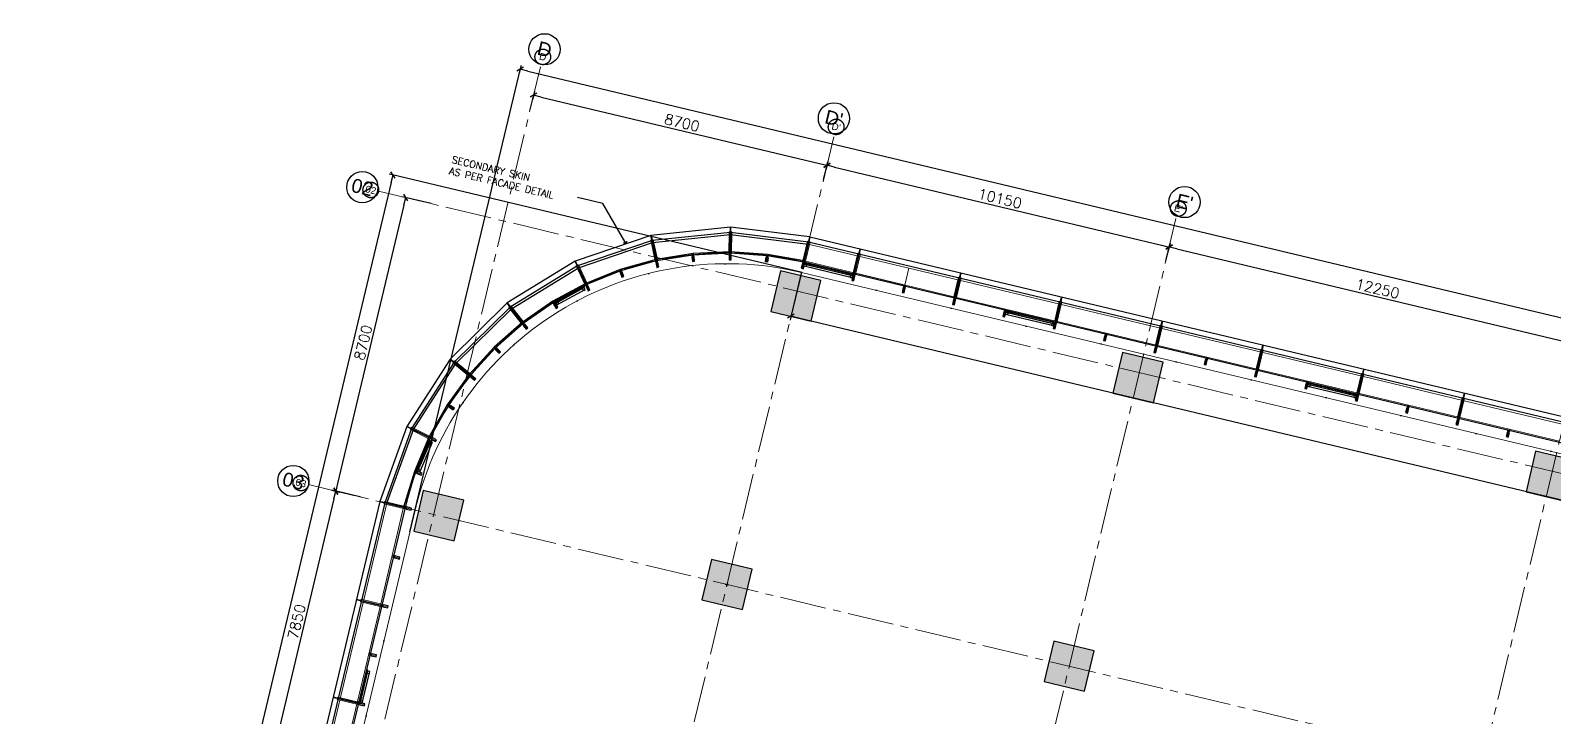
# Model space of a CAD drawing. Header units: millimetres. Extents: x 783817721 to 783927949, y 1443754877 to 1443839643.
# Drawn here: x 783819902 to 783863841, y 1443818891 to 1443838671 of the extents above; entities that cross this region are included whole.
import ezdxf
from ezdxf.enums import TextEntityAlignment as Align

# ---------------------------------------------------------------- set-up
doc = ezdxf.new("R2010")
doc.units = ezdxf.units.MM
doc.header["$LTSCALE"] = 700
doc.header["$PDMODE"] = 32
doc.header["$PDSIZE"] = 0.35
for name, pattern in [('CENTER2', [28.575, 19.05, -3.175, 3.175, -3.175]), ('DOT2', [3.175, 0, -3.175]), ('HIDDEN', [9.525, 6.35, -3.175]), ('HIDDEN2', [0.1875, 0.125, -0.0625]), ('x-1-002 base$0$B0703', [4.6875, 3.125, -1.5625])]:
    doc.linetypes.add(name, pattern=pattern)
doc.layers.get('0').update_dxf_attribs({"linetype": 'CONTINUOUS'})
doc.layers.get('Defpoints').update_dxf_attribs({"linetype": 'CONTINUOUS'})
for name, color, linetype, lineweight in [('2-004-Parking Entrance-section base$0$00ANNO-d', 9, 'CONTINUOUS', 5), ('A-GRID', 31, 'CENTER2', 5), ('A-SLAB', 5, 'CONTINUOUS', 9), ('x-1-002 base$0$28STRU-z', 8, 'x-1-002 base$0$B0703', 9), ('x-1-002 base$0$31EXFR', 7, 'CONTINUOUS', 25), ('x-1-002 base$0$31EXFR-a', 6, 'CONTINUOUS', 13)]:
    doc.layers.add(name, color=color, linetype=linetype, lineweight=lineweight)
for name, color, linetype in [('A-COL', 31, 'CONTINUOUS'), ('A-COL-HAT', 250, 'CONTINUOUS'), ('A-DIM-GRID', 3, 'CONTINUOUS'), ('A-GLAZING', 1, 'CONTINUOUS'), ('A-GN', 2, 'CONTINUOUS'), ('A-TAG-RMNAME', 6, 'CONTINUOUS'), ('A-UNS profile', 1, 'CONTINUOUS'), ('A-Wall cutout', 6, 'HIDDEN2'), ('A-Wall Cutout marking', 6, 'HIDDEN'), ('x-1-002 base$0$00DM50', 9, 'CONTINUOUS'), ('x-1-002 base$0$31 EXFR', 7, 'CONTINUOUS')]:
    doc.layers.add(name, color=color, linetype=linetype)
doc.layers.add('x-1-002 base$0$31EXFR-hlp', color=32, linetype='CONTINUOUS', plot=False)
doc.layers.add('x-1-002 base$0$41EXFI-hlp', color=32, linetype='CONTINUOUS', lineweight=18, plot=False)
doc.layers.add('x-1-003 base$0$43FLFI-$', color=32, linetype='CONTINUOUS', lineweight=18, plot=False)
doc.layers.get('A-Wall cutout').off()
doc.styles.add('Arial', font='arial.ttf')
doc.styles.add('ROMANS', font='romans.shx')
doc.dimstyles.new('A-DIM-100', dxfattribs={"dimscale": 100, "dimtxt": 2, "dimasz": 1.5, "dimexe": 0, "dimexo": 0, "dimgap": 0.5, "dimtad": 1, "dimdec": 0, "dimzin": 0, "dimdsep": 46, "dimtxsty": 'ROMANS', "dimblk": 'AR-DIM-ARROW', "dimcen": 0.09, "dimclrd": 3, "dimclre": 8, "dimclrt": 6, "dimadec": 0, "dimazin": 0, "dimtfac": 1, "dimtdec": 0, "dimtofl": 0, "dimtmove": 0, "dimatfit": 3, "dimldrblk": 'AR-LED-ARROW', "dimfxl": 0.18, "dimtolj": 1, "dimtzin": 0, "dimlwd": -1, "dimarcsym": 0})
doc.dimstyles.new('A-DIM-GRID-100', dxfattribs={"dimscale": 100, "dimtxt": 3, "dimasz": 2.25, "dimexe": 0.18, "dimexo": 0, "dimgap": 0.75, "dimtad": 1, "dimdec": 0, "dimzin": 0, "dimdsep": 46, "dimtxsty": 'ROMANS', "dimblk": 'AR-DIM-ARROW', "dimcen": 2, "dimclrd": 256, "dimclre": 8, "dimclrt": 7, "dimaunit": 1, "dimadec": 0, "dimazin": 0, "dimtfac": 1, "dimtdec": 0, "dimtix": 1, "dimtofl": 0, "dimtmove": 2, "dimatfit": 3, "dimldrblk": 'AR-LED-ARROW', "dimfxl": 0.18, "dimtolj": 1, "dimtzin": 0, "dimlwd": -1, "dimlwe": -1, "dimarcsym": 0})

# ---------------------------------------------------------------- blocks, each defined once
blk = doc.blocks.new('TAG-GRID-NO')
blk.add_circle((0, 0), 4.5)
at = {"color": 6, "style": 'Arial'}
blk.add_attdef('AA', text='', height=4, dxfattribs=at).set_placement((0, 0), align=Align.MIDDLE_CENTER)
blk = doc.blocks.new('col-2 -15')
at = {"layer": 'A-COL-HAT', "ltscale": 0.1}
h = blk.add_hatch(color=256, dxfattribs=at)
h.dxf.hatch_style = 1
h.paths.add_polyline_path([(8100, 42750), (9300, 42750), (9300, 43950), (8100, 43950)])
h = blk.add_hatch(color=256, dxfattribs=at)
h.dxf.hatch_style = 1
h.paths.add_polyline_path([(18250, 42750), (19450, 42750), (19450, 43950), (18250, 43950)])
h = blk.add_hatch(color=256, dxfattribs=at)
h.dxf.hatch_style = 1
h.paths.add_polyline_path([(30500, 42750), (31700, 42750), (31700, 43950), (30500, 43950)])
h = blk.add_hatch(color=256, dxfattribs=at)
h.dxf.hatch_style = 1
h.paths.add_polyline_path([(-450, 34200), (750, 34200), (750, 35400), (-450, 35400)])
h = blk.add_hatch(color=256, dxfattribs=at)
h.dxf.hatch_style = 1
h.paths.add_polyline_path([(8100, 34200), (9300, 34200), (9300, 35400), (8100, 35400)])
h = blk.add_hatch(color=256, dxfattribs=at)
h.dxf.hatch_style = 1
h.paths.add_polyline_path([(18250, 34200), (19450, 34200), (19450, 35400), (18250, 35400)])
at = {"layer": 'A-COL', "color": 9, "linetype": 'DOT2'}
blk.add_lwpolyline([(84600, -550), (8700, -550, -0.414214), (-550, 8700), (-550, 34800, -0.414214), (8700, 44050), (84600, 44050, -0.414214), (93850, 34800), (93850, 8700, -0.414214)], format="xyb", close=True, dxfattribs=at)
at = {"layer": 'A-COL', "ltscale": 0.1}
for points in [[(8100, 42750), (9300, 42750), (9300, 43950), (8100, 43950)], [(18250, 42750), (19450, 42750), (19450, 43950), (18250, 43950)], [(30500, 42750), (31700, 42750), (31700, 43950), (30500, 43950)], [(-450, 34200), (750, 34200), (750, 35400), (-450, 35400)], [(8100, 34200), (9300, 34200), (9300, 35400), (8100, 35400)], [(18250, 34200), (19450, 34200), (19450, 35400), (18250, 35400)]]:
    blk.add_lwpolyline(points, close=True, dxfattribs=at)
at = {"layer": 'A-GRID', "color": 1, "ltscale": 0.1}
for p, q in [((0, -5272), (0, 48139)), ((8700, -5272), (8700, 48139)), ((18850, -5272), (18850, 48139)), ((31100, -5272), (31100, 48139)), ((-3711, 43500), (95724, 43500)), ((-3711, 34800), (95724, 34800))]:
    blk.add_line(p, q, dxfattribs=at)
at = {"layer": 'A-GN', "xscale": 100.0000000000001, "yscale": 100.0000000000001, "zscale": 100.0000000000001, "rotation": 359.9999999138098}
for p, values in [((0, 48589), {'AA': 'D'}), ((8582, 48589), {'AA': "D'"}), ((18981, 48589), {'AA': "E'"}), ((-4191, 43500), {'AA': '02'}), ((-4161, 34800), {'AA': '03'})]:
    blk.add_blockref('TAG-GRID-NO', p, dxfattribs=at).add_auto_attribs(values)
blk = doc.blocks.new('Grid -01')
at = {"layer": 'A-Wall Cutout marking', "color": 2, "rotation": 359.9999999055467}
for p, xscale, yscale, zscale, values in [((-8100, 246772), 50, 50, 50, {'AA': 'D'}), ((600, 246772), 50, 50, 50, {'AA': "D'"}), ((10750, 246772), 50, 50, 50, {'AA': "E'"}), ((-12036, 241889, 0), 50.00000000000001, 50.00000000000001, 50.00000000000001, {'AA': '02'}), ((-12036, 233201, 0), 50.00000000000001, 50.00000000000001, 50.00000000000001, {'AA': '03'})]:
    blk.add_blockref('TAG-GRID-NO', p, dxfattribs=dict(at, xscale=xscale, yscale=yscale, zscale=zscale)).add_auto_attribs(values)
blk = doc.blocks.new('AR-DIM-ARROW')
for p, q in [((-1, 0), (0, 0)), ((0, -0.5), (0, 0.5))]:
    blk.add_line(p, q)
at = {"color": 6}
blk.add_line((-0.35, -0.35), (0.35, 0.35), dxfattribs=at)
blk = doc.blocks.new('*D389')
at = {"layer": 'A-DIM-GRID', "color": 8, "transparency": 16777216}
for p, q in [((783834320, 1443836393), (783834422, 1443836819)), ((783842782, 1443834375), (783842884, 1443834801))]:
    blk.add_line(p, q, dxfattribs=at)
at = {"layer": 'A-DIM-GRID', "transparency": 16777216}
blk.add_line((783834636, 1443836750), (783842661, 1443834835), dxfattribs=at)
at = {"layer": 'Defpoints', "color": 0, "transparency": 16777216}
for p in [(783834320, 1443836393, 0), (783842880, 1443834783), (783842782, 1443834375, 0)]:
    blk.add_point(p, dxfattribs=at)
at = {"layer": 'A-DIM-GRID', "transparency": 16777216, "xscale": 225, "yscale": 225, "zscale": 225}
for p, rotation in [((783834417, 1443836802), 166.5826444062369), ((783842880, 1443834783), 346.5826444062369)]:
    blk.add_blockref('AR-DIM-ARROW', p, dxfattribs=dict(at, rotation=rotation))
at = {"layer": 'A-DIM-GRID', "color": 7, "transparency": 16777216, "insert": (783838701, 1443836011), "char_height": 300, "attachment_point": 5, "rotation": 346.5826, "style": 'ROMANS'}
blk.add_mtext('\\A1;8700', dxfattribs=at)
blk = doc.blocks.new('AR-LED-ARROW')
for p, q in [((0, 0), (-1, 0)), ((-0.35, 0.35), (-0.38, 0.33)), ((0, 0), (-0.38, 0.33)), ((0, 0), (-0.38, -0.33)), ((0, 0), (-0.35, 0.35)), ((0, 0), (-0.35, -0.35)), ((-0.35, -0.35), (-0.38, -0.33))]:
    blk.add_line(p, q)
blk = doc.blocks.new('*D390')
at = {"layer": 'A-DIM-GRID', "color": 8, "transparency": 16777216}
for p, q in [((783842782, 1443834375), (783842884, 1443834801)), ((783852659, 1443832035), (783852757, 1443832445))]:
    blk.add_line(p, q, dxfattribs=at)
at = {"layer": 'A-DIM-GRID', "transparency": 16777216}
blk.add_line((783843099, 1443834731), (783852534, 1443832480), dxfattribs=at)
at = {"layer": 'Defpoints', "color": 0, "transparency": 16777216}
for p in [(783842782, 1443834375, 0), (783852753, 1443832428), (783852659, 1443832035, 0)]:
    blk.add_point(p, dxfattribs=at)
at = {"layer": 'A-DIM-GRID', "transparency": 16777216, "xscale": 225, "yscale": 225, "zscale": 225}
for p, rotation in [((783842880, 1443834783), 166.5826444062369), ((783852753, 1443832428), 346.5826444062369)]:
    blk.add_blockref('AR-DIM-ARROW', p, dxfattribs=dict(at, rotation=rotation))
at = {"layer": 'A-DIM-GRID', "color": 7, "transparency": 16777216, "insert": (783847869, 1443833824), "char_height": 300, "attachment_point": 5, "rotation": 346.5826, "style": 'ROMANS'}
blk.add_mtext('\\A1;10150', dxfattribs=at)
blk = doc.blocks.new('*D391')
at = {"layer": 'A-DIM-GRID', "color": 8, "transparency": 16777216}
for p, q in [((783852659, 1443832035), (783852757, 1443832445)), ((783864575, 1443829192), (783864673, 1443829603))]:
    blk.add_line(p, q, dxfattribs=at)
at = {"layer": 'A-DIM-GRID', "transparency": 16777216}
blk.add_line((783852972, 1443832376), (783864450, 1443829638), dxfattribs=at)
at = {"layer": 'Defpoints', "color": 0, "transparency": 16777216}
for p in [(783852659, 1443832035, 0), (783864669, 1443829585), (783864575, 1443829192, 0)]:
    blk.add_point(p, dxfattribs=at)
at = {"layer": 'A-DIM-GRID', "transparency": 16777216, "xscale": 225, "yscale": 225, "zscale": 225}
for p, rotation in [((783852753, 1443832428), 166.5826444062369), ((783864669, 1443829585), 346.5826444062369)]:
    blk.add_blockref('AR-DIM-ARROW', p, dxfattribs=dict(at, rotation=rotation))
at = {"layer": 'A-DIM-GRID', "color": 7, "transparency": 16777216, "insert": (783858763, 1443831226), "char_height": 300, "attachment_point": 5, "rotation": 346.5826, "style": 'ROMANS'}
blk.add_mtext('\\A1;12250', dxfattribs=at)
blk = doc.blocks.new('*D398')
at = {"layer": 'A-DIM-GRID', "transparency": 16777216}
blk.add_line((783830677, 1443833633), (783828762, 1443825609), dxfattribs=at)
at = {"layer": 'A-DIM-GRID', "color": 8, "transparency": 16777216}
for p, q in [((783831460, 1443833678), (783830711, 1443833856)), ((783829441, 1443825215), (783828693, 1443825394))]:
    blk.add_line(p, q, dxfattribs=at)
at = {"layer": 'Defpoints', "color": 0, "transparency": 16777216}
for p in [(783831460, 1443833678, 0), (783828710, 1443825390), (783829441, 1443825215, 0)]:
    blk.add_point(p, dxfattribs=at)
at = {"layer": 'A-DIM-GRID', "transparency": 16777216, "xscale": 225, "yscale": 225, "zscale": 225}
for p, rotation in [((783830729, 1443833852), 76.58263776247342), ((783828710, 1443825390), 256.5826377624734)]:
    blk.add_blockref('AR-DIM-ARROW', p, dxfattribs=dict(at, rotation=rotation))
at = {"layer": 'A-DIM-GRID', "color": 7, "transparency": 16777216, "insert": (783829501, 1443829673), "char_height": 300, "attachment_point": 5, "rotation": 76.5826, "style": 'ROMANS'}
blk.add_mtext('\\A1;8700', dxfattribs=at)
blk = doc.blocks.new('*D399')
at = {"layer": 'A-DIM-GRID', "color": 8, "transparency": 16777216}
for p, q in [((783829441, 1443825215), (783828693, 1443825394)), ((783827620, 1443817580), (783826871, 1443817758))]:
    blk.add_line(p, q, dxfattribs=at)
at = {"layer": 'A-DIM-GRID', "transparency": 16777216}
blk.add_line((783828658, 1443825171), (783826941, 1443817973), dxfattribs=at)
at = {"layer": 'Defpoints', "color": 0, "transparency": 16777216}
for p in [(783829441, 1443825215, 0), (783826889, 1443817754), (783827620, 1443817580, 0)]:
    blk.add_point(p, dxfattribs=at)
at = {"layer": 'A-DIM-GRID', "transparency": 16777216, "xscale": 225, "yscale": 225, "zscale": 225}
for p, rotation in [((783828710, 1443825390), 76.58263776247342), ((783826889, 1443817754), 256.5826377624734)]:
    blk.add_blockref('AR-DIM-ARROW', p, dxfattribs=dict(at, rotation=rotation))
at = {"layer": 'A-DIM-GRID', "color": 7, "transparency": 16777216, "insert": (783827580, 1443821624), "char_height": 300, "attachment_point": 5, "rotation": 76.5826, "style": 'ROMANS'}
blk.add_mtext('\\A1;7850', dxfattribs=at)
blk = doc.blocks.new('x-1-002 base$0$41EXFI_Substucture area_corner')
at = {"layer": 'A-UNS profile', "color": 9}
for points in [[(10300, 0), (10300, 8), (10043, 2292), (9281, 4469), (8054, 6423), (6423, 8054), (4469, 9281), (2292, 10043), (8, 10300), (0, 10300)], [(10150, 0), (9896, 2259), (9145, 4404), (7936, 6328), (6328, 7936), (4404, 9145), (2259, 9896), (0, 10150)]]:
    blk.add_lwpolyline(points, dxfattribs=at)
blk = doc.blocks.new('x-1-002 base$0$41EXFI_Substucture area_full')
at = {"layer": 'A-UNS profile', "color": 9}
for points in [[(73400, 10300), (-2500, 10300)], [(73400, 10150), (-2500, 10150)], [(-12650, 0), (-12650, -26100)], [(-12800, 0), (-12800, -26100)]]:
    blk.add_lwpolyline(points, dxfattribs=at)
at = {"layer": 'A-UNS profile', "color": 9, "rotation": 90}
blk.add_blockref('x-1-002 base$0$41EXFI_Substucture area_corner', (-2500, 0), dxfattribs=at)
blk = doc.blocks.new('x-1-002 base$0$41_UNS_Mullion')
at = {"layer": 'x-1-002 base$0$31EXFR', "color": 8}
for points in [[(-30, -20), (30, -20), (30, 10), (-30, 10)], [(-11, -45), (-30, -45), (-30, -185), (30, -185), (30, -45), (11, -45), (11, -20), (-11, -20)]]:
    blk.add_lwpolyline(points, close=True, dxfattribs=at)
at = {"layer": 'x-1-002 base$0$41EXFI-hlp', "color": 8}
blk.add_lwpolyline([(0, 0), (0, -185)], dxfattribs=at)
blk = doc.blocks.new('x-1-002 base$0$41_UNS_Mullion_OPENABLE_hiden')
at = {"layer": 'x-1-002 base$0$31EXFR', "color": 1}
for points in [[(989, 140), (989, 165), (11, 165), (11, 140)], [(32.5, 75), (32.5, 140), (57.5, 140), (94.5, 140), (94.5, 85), (72.5, 85), (72.5, 75)], [(967.5, 75), (967.5, 140), (32.5, 140), (32.5, 75)], [(967.5, 75), (967.5, 140), (905.5, 140), (905.5, 85), (917.5, 85), (917.5, 75)]]:
    blk.add_lwpolyline(points, close=True, dxfattribs=at)
blk = doc.blocks.new('x-1-002 base$0$grill separation_structure plan')
at = {"layer": 'x-1-002 base$0$28STRU-z'}
for points in [[(-37, 10), (-37, -608), (0, -608), (37, -608), (37, 10)], [(11, -1), (11, -740), (-11, -740), (-11, -1)]]:
    blk.add_lwpolyline(points, dxfattribs=at)
at = {"layer": 'x-1-002 base$0$31EXFR-a'}
blk.add_lwpolyline([(0, 0), (0, -608)], dxfattribs=at)
blk = doc.blocks.new('x-1-002 base$0$28_Stru_Catwalk supporting structure')
at = {"extrusion": (-6.38977e-07, 2.79684e-06, 1), "rotation": 192.8490314007717}
blk.add_blockref('x-1-002 base$0$grill separation_structure plan', (6573, 44120, 0), dxfattribs=at)
for p, rotation in [((8700, 44360), 179.9999999999999), ((10193, 44360), 179.9999999999999), ((13180, 44360), 179.9999999999999), ((16167, 44360), 179.9999999999999), ((19153, 44360), 179.9999999999999), ((22140, 44360), 179.9999999999999), ((25127, 44360), 179.9999999999999), ((28113, 44360), 179.9999999999999), ((-620, 36927), 257.1484322610392), ((-860, 34800), 270), ((-860, 31900), 270), ((-860, 29000), 270)]:
    blk.add_blockref('x-1-002 base$0$grill separation_structure plan', p, dxfattribs=dict(rotation=rotation))
at = {"extrusion": (1.26116e-06, -2.61761e-06, -1), "zscale": -1, "rotation": 154.2924823021256}
blk.add_blockref('x-1-002 base$0$grill separation_structure plan', (-4552, 43413, 0), dxfattribs=at)
at = {"extrusion": (-1.83539e-06, 2.30082e-06, 1), "rotation": 218.566022589771}
blk.add_blockref('x-1-002 base$0$grill separation_structure plan', (2739, 42274, 0), dxfattribs=at)
at = {"extrusion": (-2.33073e-06, 1.85981e-06, 1), "rotation": 231.3783824225877}
blk.add_blockref('x-1-002 base$0$grill separation_structure plan', (1225, 40760, 0), dxfattribs=at)
at = {"extrusion": (-2.72211e-06, 1.31109e-06, 1), "rotation": 244.2679999122714}
blk.add_blockref('x-1-002 base$0$grill separation_structure plan', (87, 38948, 0), dxfattribs=at)
blk = doc.blocks.new('x-1-002 base$0$31_Exfr_Catwalk')
at = {"layer": 'A-UNS profile', "color": 9, "extrusion": (-2.52067e-08, 1.48802e-07, 1), "elevation": 0}
blk.add_lwpolyline([(8700, 44890), (8700, 44390), (7626, 44330), (6566, 44150), (6455, 44637)], close=True, dxfattribs=at)
at = {"layer": 'A-UNS profile', "color": 9, "extrusion": (-5.85224e-08, 1.41198e-07, 1), "elevation": 0}
blk.add_lwpolyline([(6455, 44637), (6566, 44150), (5533, 43852), (4539, 43440), (4322, 43891)], close=True, dxfattribs=at)
at = {"layer": 'A-UNS profile', "color": 9, "extrusion": (-8.97071e-08, 1.26181e-07, 1), "elevation": 0}
blk.add_lwpolyline([(4322, 43891), (4539, 43440), (3598, 42920), (2721, 42298), (2409, 42689)], close=True, dxfattribs=at)
at = {"layer": 'A-UNS profile', "color": 9, "extrusion": (-1.17121e-07, 1.04319e-07, 1), "elevation": 0}
blk.add_lwpolyline([(2409, 42689), (2721, 42298), (1919, 41581), (1202, 40779), (811, 41091)], close=True, dxfattribs=at)
at = {"layer": 'A-UNS profile', "color": 9, "extrusion": (-1.39271e-07, 7.6544e-08, 1), "elevation": 0}
blk.add_lwpolyline([(811, 41091), (1202, 40779), (580, 39902), (60, 38961), (-391, 39178)], close=True, dxfattribs=at)
at = {"layer": 'A-UNS profile', "color": 9, "extrusion": (-1.54891e-07, 4.41085e-08, 1), "elevation": 0}
blk.add_lwpolyline([(-391, 39178), (60, 38961), (-352, 37967), (-650, 36934), (-1137, 37045)], close=True, dxfattribs=at)
at = {"layer": 'A-UNS profile', "color": 9, "extrusion": (-1.63006e-07, 8.5566e-09, 1), "elevation": 0}
blk.add_lwpolyline([(-1137, 37045), (-650, 36934), (-829, 35874), (-890, 34800), (-1390, 34800)], close=True, dxfattribs=at)
at = {"layer": 'x-1-002 base$0$31EXFR-a', "color": 9, "elevation": 0}
for points in [[(8700, 44390), (11687, 44390), (11687, 44890), (8700, 44890)], [(10193, 44390), (13180, 44390), (13180, 44890), (10193, 44890)], [(13180, 44390), (16167, 44390), (16167, 44890), (13180, 44890)], [(16167, 44390), (19153, 44390), (19153, 44890), (16167, 44890)], [(19153, 44390), (22140, 44390), (22140, 44890), (19153, 44890)], [(22140, 44390), (25127, 44390), (25127, 44890), (22140, 44890)], [(25127, 44390), (28113, 44390), (28113, 44890), (25127, 44890)], [(28113, 44390), (31100, 44390), (31100, 44890), (28113, 44890)], [(-1390, 34800), (-1390, 31900), (-890, 31900), (-890, 34800)], [(-1390, 31900), (-1390, 29000), (-890, 29000), (-890, 31900)], [(-1390, 29000), (-1390, 26100), (-890, 26100), (-890, 29000)]]:
    blk.add_lwpolyline(points, close=True, dxfattribs=at)
blk = doc.blocks.new('*U53')
at = {"layer": 'A-GLAZING'}
for points in [[(1482, 140), (1482, 165), (11, 165), (11, 140)], [(32, 75), (32, 140), (57, 140), (94, 140), (94, 85), (72, 85), (72, 75)], [(32, 140), (1461, 140), (1461, 75), (32, 75)], [(1461, 75), (1461, 140), (1399, 140), (1399, 85), (1411, 85), (1411, 75)]]:
    blk.add_lwpolyline(points, close=True, dxfattribs=at)
at = {"layer": 'x-1-003 base$0$43FLFI-$'}
for p, q in [((0, 0), (0, 186)), ((1493, 0), (1493, 100))]:
    blk.add_line(p, q, dxfattribs=at)
blk = doc.blocks.new('A$Ce1eada2b')
at = {"layer": 'x-1-002 base$0$31 EXFR'}
for points in [[(-25786, 13899), (-25686, 13899)], [(-25736, 13949), (-25736, 13849)]]:
    blk.add_lwpolyline(points, dxfattribs=at)
at = {"layer": 'x-1-002 base$0$31EXFR-a', "color": 9}
blk.add_lwpolyline([(50164, 23449), (-25736, 23449), (-26805, 23389), (-27860, 23210), (-28899, 22910), (-29879, 22504), (-30817, 21986), (-31690, 21366), (-32489, 20652), (-33203, 19854), (-33822, 18980), (-34340, 18043), (-34750, 17053), (-35047, 16024), (-35226, 14969), (-35286, 13900), (-35286, -12201), (-35226, -13270), (-35047, -14326), (-34747, -15364), (-34341, -16344), (-33822, -17282), (-33203, -18155)], dxfattribs=at)
at = {"layer": 'x-1-002 base$0$31EXFR-hlp'}
blk.add_lwpolyline([(-25736, -21751), (50164, -21751, 0.414214), (59714, -12201), (59714, 13899, 0.414214), (50164, 23449), (-25736, 23449, 0.414214), (-35286, 13899), (-35286, -12201, 0.414214)], format="xyb", close=True, dxfattribs=at)
at = {"color": 9}
blk.add_blockref('x-1-002 base$0$41EXFI_Substucture area_full', (-23236, 13899), dxfattribs=at)
for p in [(-25736, 23264), (-19763, 23264), (-10803, 23264)]:
    blk.add_blockref('*U53', p)
for p, rotation in [((-32358, 20521), 41.78526531267986), ((-35042, 14948), 80.35748931197001), ((-35101, 8099), 90)]:
    blk.add_blockref('x-1-002 base$0$41_UNS_Mullion_OPENABLE_hiden', p, dxfattribs=dict(rotation=rotation))
at = {"layer": 'x-1-002 base$0$00DM50'}
blk.add_blockref('x-1-002 base$0$28_Stru_Catwalk supporting structure', (-34436, -20901), dxfattribs=at)
at = {"layer": 'x-1-002 base$0$31 EXFR'}
blk.add_blockref('x-1-002 base$0$31_Exfr_Catwalk', (-34436, -20901), dxfattribs=at)
at = {"layer": 'x-1-002 base$0$31EXFR', "xscale": -1, "rotation": 6.428571428227164}
blk.add_blockref('x-1-002 base$0$41_UNS_Mullion', (-26805, 23389), dxfattribs=at)
at = {"layer": 'x-1-002 base$0$31EXFR'}
for p in [(-25736, 23449), (-24243, 23449), (-22749, 23449), (-21256, 23449), (-19763, 23449), (-18269, 23449), (-16776, 23449), (-15283, 23449), (-13789, 23449), (-12296, 23449), (-10803, 23449), (-9309, 23449), (-7816, 23449), (-6323, 23449), (-4829, 23449)]:
    blk.add_blockref('x-1-002 base$0$41_UNS_Mullion', p, dxfattribs=at)
for p, rotation in [((-28899, 22910), 19.29516917293452), ((-27861, 23210), 12.85714285924004), ((-29880, 22504), 25.71428571169838), ((-30817, 21985), 32.18548162742087), ((-31690, 21366), 38.57142857390011), ((-32489, 20652), 45.05669800497377), ((-33203, 19854), 51.42857143250635), ((-33822, 18980), 57.94875002080236), ((-34340, 18043), 64.2857142842282), ((-34750, 17053), 70.71428571403679), ((-35047, 16024), 77.1428571428803), ((-35226, 14969), 83.57142857100382), ((-35286, 13899), 90), ((-35286, 12449), 90), ((-35286, 10999), 90), ((-35286, 9549), 90), ((-35286, 8099), 90)]:
    blk.add_blockref('x-1-002 base$0$41_UNS_Mullion', p, dxfattribs=dict(at, rotation=rotation))
blk = doc.blocks.new('*D431')
at = {"layer": 'A-DIM-GRID', "color": 8, "transparency": 16777216}
for p, q in [((783842143, 1443831695), (783841837, 1443830413)), ((783915972, 1443814083), (783915666, 1443812801))]:
    blk.add_line(p, q, dxfattribs=at)
at = {"layer": 'A-DIM-GRID', "transparency": 16777216}
blk.add_line((783915451, 1443812870), (783842060, 1443830378), dxfattribs=at)
at = {"layer": 'Defpoints', "color": 0, "transparency": 16777216}
for p in [(783842143, 1443831695, 0), (783841841, 1443830430), (783915972, 1443814083, 0)]:
    blk.add_point(p, dxfattribs=at)
at = {"layer": 'A-DIM-GRID', "transparency": 16777216, "xscale": 225, "yscale": 225, "zscale": 225}
for p, rotation in [((783841841, 1443830430), 166.5826444062369), ((783915670, 1443812818), 346.5826444062369)]:
    blk.add_blockref('AR-DIM-ARROW', p, dxfattribs=dict(at, rotation=rotation))
at = {"layer": 'A-DIM-GRID', "color": 7, "transparency": 16777216, "insert": (783878808, 1443821843), "char_height": 300, "attachment_point": 5, "rotation": 346.5826, "style": 'ROMANS'}
blk.add_mtext('\\A1;75900', dxfattribs=at)
blk = doc.blocks.new('*D98')
at = {"layer": 'A-DIM-GRID', "color": 8, "transparency": 16777216}
for p, q in [((783842164, 1443831690), (783830343, 1443834510)), ((783832015, 1443788259), (783819994, 1443791127))]:
    blk.add_line(p, q, dxfattribs=at)
at = {"layer": 'A-DIM-GRID', "transparency": 16777216}
blk.add_line((783830309, 1443834287), (783820064, 1443791342), dxfattribs=at)
at = {"layer": 'Defpoints', "color": 0, "transparency": 16777216}
for p in [(783842164, 1443831690), (783820012, 1443791123), (783832015, 1443788259)]:
    blk.add_point(p, dxfattribs=at)
at = {"layer": 'A-DIM-GRID', "transparency": 16777216, "xscale": 225, "yscale": 225, "zscale": 225}
for p, rotation in [((783830361, 1443834505), 76.58260137386257), ((783820012, 1443791123), 256.5826013738626)]:
    blk.add_blockref('AR-DIM-ARROW', p, dxfattribs=dict(at, rotation=rotation))
at = {"layer": 'A-DIM-GRID', "color": 7, "transparency": 16777216, "insert": (783824967, 1443812866), "char_height": 300, "attachment_point": 5, "rotation": 76.5826, "style": 'ROMANS'}
blk.add_mtext('\\A1;44600', dxfattribs=at)
blk = doc.blocks.new('*D99')
at = {"layer": 'A-DIM-GRID', "color": 8, "transparency": 16777216}
for p, q in [((783830850, 1443824219), (783834036, 1443837572)), ((783922822, 1443802939), (783925859, 1443815667))]:
    blk.add_line(p, q, dxfattribs=at)
at = {"layer": 'A-DIM-GRID', "transparency": 16777216}
blk.add_line((783834250, 1443837502), (783925636, 1443815702), dxfattribs=at)
at = {"layer": 'Defpoints', "color": 0, "transparency": 16777216}
for p in [(783830850, 1443824219), (783925854, 1443815650), (783922822, 1443802939)]:
    blk.add_point(p, dxfattribs=at)
at = {"layer": 'A-DIM-GRID', "transparency": 16777216, "xscale": 225, "yscale": 225, "zscale": 225}
for p, rotation in [((783834031, 1443837554), 166.5826029587621), ((783925854, 1443815650), 346.5826029587622)]:
    blk.add_blockref('AR-DIM-ARROW', p, dxfattribs=dict(at, rotation=rotation))
at = {"layer": 'A-DIM-GRID', "color": 7, "transparency": 16777216, "insert": (783879995, 1443826821), "char_height": 300, "attachment_point": 5, "rotation": 346.5826, "style": 'ROMANS'}
blk.add_mtext('\\A1;94400', dxfattribs=at)

msp = doc.modelspace()

# ---------------------------------------------------------------- linework, layer by layer
at = {"layer": 'A-SLAB', "elevation": 0}
msp.add_lwpolyline([(783905622.4, 1443770700), (783831794.1, 1443788312.1, -0.4142136), (783824942.9, 1443799456), (783830999.2, 1443824843.6, -0.4142136), (783842143.2, 1443831694.7), (783915971.5, 1443814082.7, -0.4142136), (783922822.6, 1443802938.8), (783916766.3, 1443777551.2, -0.4142136)], format="xyb", close=True, dxfattribs=at)

# ---------------------------------------------------------------- block references
at = {"layer": '2-004-Parking Entrance-section base$0$00ANNO-d', "rotation": 346.5826406504963}
msp.add_blockref('A$Ce1eada2b', (783861805.1, 1443803205.5, 0), dxfattribs=at)
at = {"layer": 'A-COL', "rotation": 346.5826406508676}
msp.add_blockref('col-2 -15', (783823459.1, 1443790865.8, 0), dxfattribs=at)
at = {"layer": 'A-Wall cutout', "linetype": 'ByBlock', "rotation": 346.5826406591306}
msp.add_blockref('Grid -01', (783785298.9, 1443595993.5, 0), dxfattribs=at)

# ---------------------------------------------------------------- texts
at = {"layer": 'A-TAG-RMNAME', "insert": (783832089.1, 1443835052.9, 0), "char_height": 200, "width": 4201.05, "attachment_point": 1, "rotation": 346.58264, "style": 'ROMANS'}
msp.add_mtext('\\pxql;SECONDARY SKIN \\PAS PER FACADE DETAIL', dxfattribs=at)

# ---------------------------------------------------------------- dimensions: what is measured, and where the dimension line sits
at = {"layer": 'A-DIM-GRID'}
for base, p1, p2, angle, picture, middle in [((783925854.4, 1443815649.6, 0), (783830850.3, 1443824219.4, 0), (783922822.2, 1443802938.9, 0), 346.5826, '*D99', (783879995.1, 1443826820.8, 0)), ((783842879.9, 1443834783.2, 0), (783834319.9, 1443836393.4, 0), (783842782.5, 1443834374.7, 0), 346.58264, '*D389', (783838700.9, 1443836011.4, 0)), ((783820011.7, 1443791122.8, 0), (783842163.9, 1443831689.8, 0), (783832014.8, 1443788259.4, 0), 76.5826, '*D98', (783824967.4, 1443812866.4, 0)), ((783852752.9, 1443832428, 0), (783842782.5, 1443834374.7, 0), (783852659.1, 1443832034.8, 0), 346.58264, '*D390', (783847868.6, 1443833824.4, 0)), ((783828710, 1443825389.7, 0), (783831460.1, 1443833677.8, 0), (783829441.3, 1443825215.2, 0), 76.58264, '*D398', (783829500.6, 1443829673.2, 0)), ((783864668.5, 1443829585.4, 0), (783852659.1, 1443832034.8, 0), (783864574.7, 1443829192.3, 0), 346.58264, '*D391', (783858762.9, 1443831225.6, 0)), ((783841841.5, 1443830430.2, 0), (783915971.5, 1443814082.7, 0), (783842143.2, 1443831694.7, 0), 346.58264, '*D431', (783878807.9, 1443821843.1, 0)), ((783826888.5, 1443817754, 0), (783829441.3, 1443825215.2, 0), (783827619.8, 1443817579.5, 0), 76.58264, '*D399', (783827580.4, 1443821624, 0))]:
    dim = msp.add_linear_dim(base=base, p1=p1, p2=p2, angle=angle, dimstyle='A-DIM-GRID-100', dxfattribs=at)
    dim.commit()
    dim.dimension.update_dxf_attribs({"geometry": picture, "text_midpoint": middle})

# ---------------------------------------------------------------- leaders
msp.add_leader([(783837088.4, 1443832519.6, 0), (783836412, 1443833679, 0), (783835678.9, 1443833853.8, 0)], dimstyle='A-DIM-100', override={"dimgap": 0.5, "dimtad": 0})

doc.saveas('drawing.dxf')
